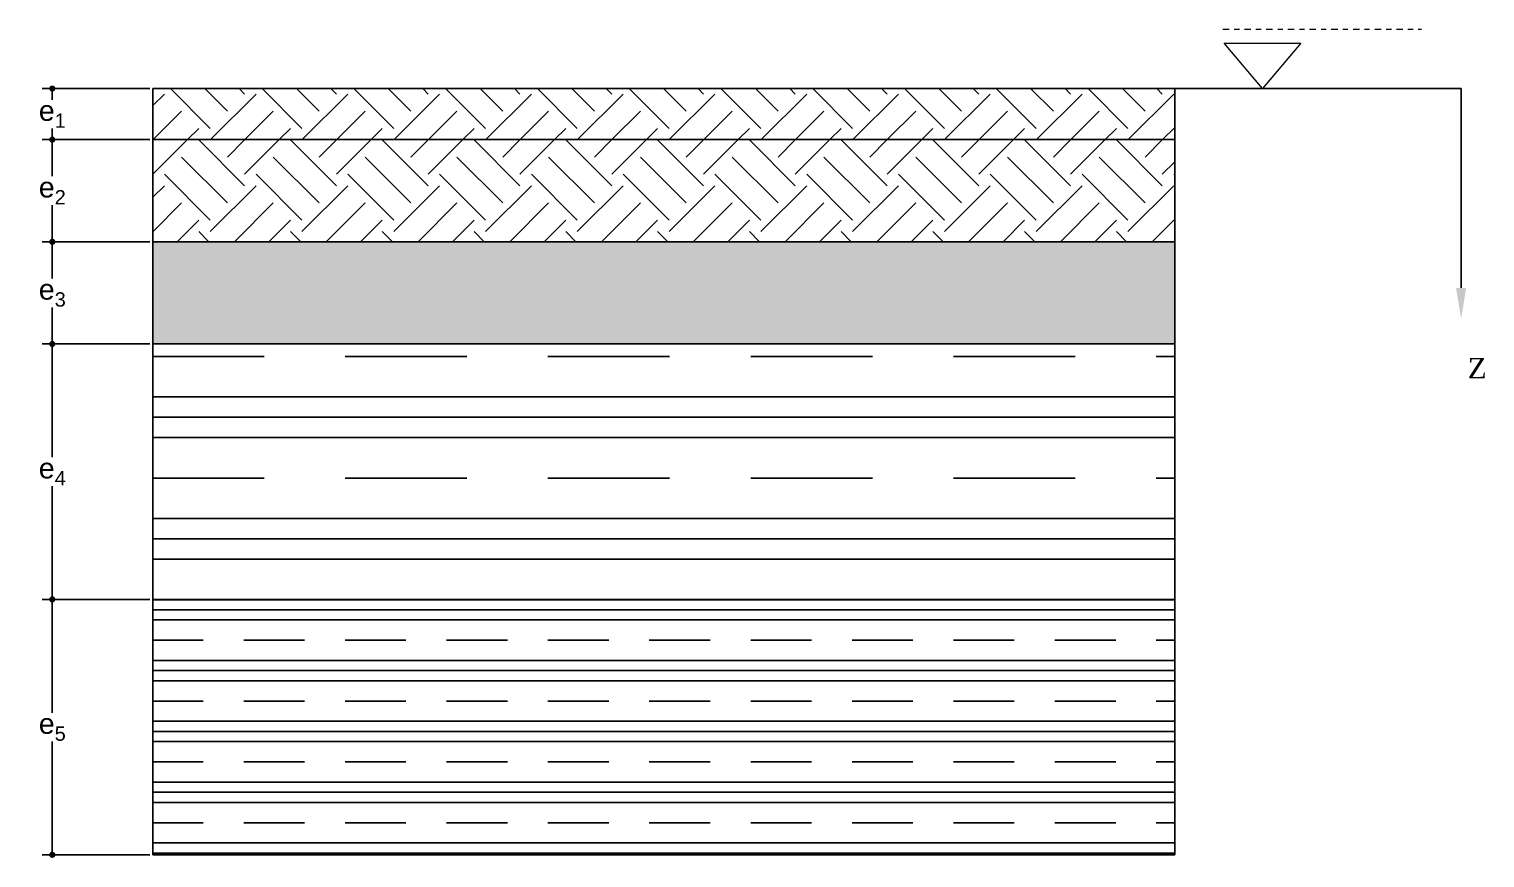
# Model space of a CAD drawing. Header units: metres. Extents: x 1491 to 3802, y 1670 to 4183.
# Drawn here: x 1831.35 to 1859.84, y 1958.68 to 1974.91 of the extents above; entities that cross this region are included whole.
import ezdxf

# ---------------------------------------------------------------- set-up
doc = ezdxf.new("R2010")
doc.units = ezdxf.units.M
doc.linetypes.add('CENTER', pattern=[2, 1.25, -0.25, 0.25, -0.25])
doc.layers.add('0E_TEX_INT', color=7, linetype='Continuous')
doc.layers.add('50_HS_Granular', color=8, linetype='Continuous')
doc.styles.add('Annota_RDC_sec', font='Times New Roman.ttf', dxfattribs={"height": 2})
doc.styles.add('Annotative', font='Arial.ttf')
doc.dimstyles.new('Annotative_RDC', dxfattribs={"dimscale": 0.15, "dimtxt": 2, "dimasz": 0.6, "dimexe": 1, "dimexo": 0.3, "dimgap": 0.4, "dimtad": 1, "dimtih": 1, "dimtoh": 1, "dimdec": 1, "dimzin": 1, "dimdsep": 46, "dimtxsty": 'Annotative', "dimblk": 'DOT', "dimblk1": 'DOT', "dimblk2": 'DOT', "dimcen": 0.01, "dimclrd": 191, "dimclre": 191, "dimclrt": 7, "dimadec": 0, "dimazin": 0, "dimtfac": 1, "dimtdec": 1, "dimtmove": 2, "dimatfit": 3, "dimldrblk": 'DOT', "dimfxl": 1, "dimtolj": 1, "dimtzin": 0, "dimarcsym": 0})

# ---------------------------------------------------------------- blocks, each defined once
blk = doc.blocks.new('_DOT')
at = {"color": 0, "linetype": 'Continuous'}
blk.add_line((-0.5, 0), (-1, 0), dxfattribs=at)
at = {"color": 0, "linetype": 'Continuous', "const_width": 0.5}
blk.add_lwpolyline([(-0.25, 0, 1), (0.25, 0, 1)], format="xyb", close=True, dxfattribs=at)
blk = doc.blocks.new('*D92')
at = {"layer": '0E_TEX_INT', "color": 191, "lineweight": -2, "transparency": 16777216}
for p, q in [((1833.709, 1973.744), (1831.601, 1973.744)), ((1831.801, 1973.624), (1831.801, 1973.526)), ((1831.801, 1972.864), (1831.801, 1972.961)), ((1833.709, 1972.744), (1831.601, 1972.744))]:
    blk.add_line(p, q, dxfattribs=at)
at = {"layer": 'Defpoints', "color": 0, "transparency": 16777216}
for p in [(1833.769, 1973.744), (1831.801, 1972.744), (1833.769, 1972.744)]:
    blk.add_point(p, dxfattribs=at)
at = {"layer": '0E_TEX_INT', "color": 191, "lineweight": -2, "transparency": 16777216, "xscale": 0.12, "yscale": 0.12, "zscale": 0.12}
for p, rotation in [((1831.801, 1973.744), 90), ((1831.801, 1972.744), 270)]:
    blk.add_blockref('_DOT', p, dxfattribs=dict(at, rotation=rotation))
at = {"layer": '0E_TEX_INT', "color": 7, "transparency": 16777216, "insert": (1831.801, 1973.244), "char_height": 0.4, "attachment_point": 5, "style": 'Annotative'}
blk.add_mtext('\\A1;e{\\H0.7x;\\S^ 1;}', dxfattribs=at)
blk = doc.blocks.new('*D93')
at = {"layer": '0E_TEX_INT', "color": 191, "lineweight": -2, "transparency": 16777216}
for p, q in [((1833.709, 1972.744), (1831.601, 1972.744)), ((1831.801, 1972.624), (1831.801, 1972.026)), ((1831.801, 1970.864), (1831.801, 1971.461)), ((1833.709, 1970.744), (1831.601, 1970.744))]:
    blk.add_line(p, q, dxfattribs=at)
at = {"layer": 'Defpoints', "color": 0, "transparency": 16777216}
for p in [(1833.769, 1972.744), (1831.801, 1970.744), (1833.769, 1970.744)]:
    blk.add_point(p, dxfattribs=at)
at = {"layer": '0E_TEX_INT', "color": 191, "lineweight": -2, "transparency": 16777216, "xscale": 0.12, "yscale": 0.12, "zscale": 0.12}
for p, rotation in [((1831.801, 1972.744), 90), ((1831.801, 1970.744), 270)]:
    blk.add_blockref('_DOT', p, dxfattribs=dict(at, rotation=rotation))
at = {"layer": '0E_TEX_INT', "color": 7, "transparency": 16777216, "insert": (1831.801, 1971.744), "char_height": 0.4, "attachment_point": 5, "style": 'Annotative'}
blk.add_mtext('\\A1;e{\\H0.7x;\\S^ 2;}', dxfattribs=at)
blk = doc.blocks.new('*D94')
at = {"layer": '0E_TEX_INT', "color": 191, "lineweight": -2, "transparency": 16777216}
for p, q in [((1833.709, 1970.744), (1831.601, 1970.744)), ((1831.801, 1970.624), (1831.801, 1970.026)), ((1831.801, 1968.864), (1831.801, 1969.461)), ((1833.709, 1968.744), (1831.601, 1968.744))]:
    blk.add_line(p, q, dxfattribs=at)
at = {"layer": 'Defpoints', "color": 0, "transparency": 16777216}
for p in [(1833.769, 1970.744), (1831.801, 1968.744), (1833.769, 1968.744)]:
    blk.add_point(p, dxfattribs=at)
at = {"layer": '0E_TEX_INT', "color": 191, "lineweight": -2, "transparency": 16777216, "xscale": 0.12, "yscale": 0.12, "zscale": 0.12}
for p, rotation in [((1831.801, 1970.744), 90), ((1831.801, 1968.744), 270)]:
    blk.add_blockref('_DOT', p, dxfattribs=dict(at, rotation=rotation))
at = {"layer": '0E_TEX_INT', "color": 7, "transparency": 16777216, "insert": (1831.801, 1969.744), "char_height": 0.4, "attachment_point": 5, "style": 'Annotative'}
blk.add_mtext('\\A1;e{\\H0.7x;\\S^ 3;}', dxfattribs=at)
blk = doc.blocks.new('*D95')
at = {"layer": '0E_TEX_INT', "color": 191, "lineweight": -2, "transparency": 16777216}
for p, q in [((1833.709, 1968.744), (1831.601, 1968.744)), ((1831.801, 1968.624), (1831.801, 1966.526)), ((1831.801, 1963.864), (1831.801, 1965.961)), ((1833.709, 1963.744), (1831.601, 1963.744))]:
    blk.add_line(p, q, dxfattribs=at)
at = {"layer": 'Defpoints', "color": 0, "transparency": 16777216}
for p in [(1833.769, 1968.744), (1831.801, 1963.744), (1833.769, 1963.744)]:
    blk.add_point(p, dxfattribs=at)
at = {"layer": '0E_TEX_INT', "color": 191, "lineweight": -2, "transparency": 16777216, "xscale": 0.12, "yscale": 0.12, "zscale": 0.12}
for p, rotation in [((1831.801, 1968.744), 90), ((1831.801, 1963.744), 270)]:
    blk.add_blockref('_DOT', p, dxfattribs=dict(at, rotation=rotation))
at = {"layer": '0E_TEX_INT', "color": 7, "transparency": 16777216, "insert": (1831.801, 1966.244), "char_height": 0.4, "attachment_point": 5, "style": 'Annotative'}
blk.add_mtext('\\A1;e{\\H0.7x;\\S^ 4;}', dxfattribs=at)
blk = doc.blocks.new('*D96')
at = {"layer": '0E_TEX_INT', "color": 191, "lineweight": -2, "transparency": 16777216}
for p, q in [((1833.709, 1963.744), (1831.601, 1963.744)), ((1831.801, 1963.624), (1831.801, 1961.526)), ((1831.801, 1958.864), (1831.801, 1960.961)), ((1833.709, 1958.744), (1831.601, 1958.744))]:
    blk.add_line(p, q, dxfattribs=at)
at = {"layer": 'Defpoints', "color": 0, "transparency": 16777216}
for p in [(1833.769, 1963.744), (1831.801, 1958.744), (1833.769, 1958.744)]:
    blk.add_point(p, dxfattribs=at)
at = {"layer": '0E_TEX_INT', "color": 191, "lineweight": -2, "transparency": 16777216, "xscale": 0.12, "yscale": 0.12, "zscale": 0.12}
for p, rotation in [((1831.801, 1963.744), 90), ((1831.801, 1958.744), 270)]:
    blk.add_blockref('_DOT', p, dxfattribs=dict(at, rotation=rotation))
at = {"layer": '0E_TEX_INT', "color": 7, "transparency": 16777216, "insert": (1831.801, 1961.244), "char_height": 0.4, "attachment_point": 5, "style": 'Annotative'}
blk.add_mtext('\\A1;e{\\H0.7x;\\S^ 5;}', dxfattribs=at)

msp = doc.modelspace()

# ---------------------------------------------------------------- hatches: boundary and pattern name
at = {"layer": '50_HS_Granular'}
h = msp.add_hatch(dxfattribs=at)
h.set_pattern_fill('EARTH', color=256, scale=0.2, angle=45)
h.paths.add_polyline_path([(1853.769, 1973.744), (1852.769, 1973.744), (1839.257, 1973.744), (1833.769, 1973.744), (1833.769, 1972.744), (1853.769, 1972.744)])
h = msp.add_hatch(dxfattribs=at)
h.set_pattern_fill('EARTH', color=256, scale=0.2, angle=45)
h.paths.add_polyline_path([(1853.769, 1972.744), (1833.769, 1972.744), (1833.769, 1970.744), (1853.769, 1970.744)])
h = msp.add_hatch(dxfattribs=at)
h.set_pattern_fill('AR-SAND', color=256)
h.paths.add_polyline_path([(1853.769, 1970.744), (1833.769, 1970.744), (1833.769, 1968.744), (1853.769, 1968.744)])
h = msp.add_hatch(dxfattribs=at)
h.set_pattern_fill('AR-SAND', color=256, scale=0.01)
h.paths.add_polyline_path([(1853.769, 1970.744), (1833.769, 1970.744), (1833.769, 1968.744), (1853.769, 1968.744)])
h = msp.add_hatch(dxfattribs=at)
h.set_pattern_fill('CLAY', color=256, scale=0.5)
h.paths.add_polyline_path([(1853.769, 1968.744), (1833.769, 1968.744), (1833.769, 1963.744), (1853.769, 1963.744)])
h = msp.add_hatch(dxfattribs=at)
h.set_pattern_fill('CLAY', color=256, scale=0.25)
h.paths.add_polyline_path([(1853.769, 1963.744), (1833.769, 1963.744), (1833.769, 1958.744), (1853.769, 1958.744)])

# ---------------------------------------------------------------- linework, layer by layer
msp.add_line((1853.769, 1973.744), (1859.375, 1973.744))
msp.add_line((1853.769, 1973.744), (1859.375, 1973.744))
at = {"linetype": 'CENTER', "lineweight": 0, "ltscale": 0.1}
msp.add_lwpolyline([(1854.709, 1974.908), (1858.598, 1974.908)], dxfattribs=at)
msp.add_lwpolyline([(1854.709, 1974.908), (1858.598, 1974.908)], dxfattribs=at)
at = {"lineweight": 0, "flags": 128}
msp.add_lwpolyline([(1854.737, 1974.631), (1856.237, 1974.631), (1855.487, 1973.744)], close=True, dxfattribs=at)
msp.add_lwpolyline([(1854.737, 1974.631), (1856.237, 1974.631), (1855.487, 1973.744)], close=True, dxfattribs=at)
at = {"layer": '0E_TEX_INT'}
for p, q in [((1833.769, 1973.744), (1853.769, 1973.744)), ((1833.769, 1972.744), (1853.769, 1972.744)), ((1833.769, 1970.744), (1853.769, 1970.744)), ((1833.769, 1968.744), (1853.769, 1968.744)), ((1833.769, 1963.744), (1853.769, 1963.744))]:
    msp.add_line(p, q, dxfattribs=at)
msp.add_lwpolyline([(1853.769, 1958.744), (1853.769, 1973.744), (1833.769, 1973.744), (1833.769, 1958.744)], close=True, dxfattribs=at)
at = {"layer": '0E_TEX_INT', "color": 191, "lineweight": -2}
msp.add_lwpolyline([(1859.375, 1969.841), (1859.375, 1973.744)], dxfattribs=at)
at = {"layer": '0E_TEX_INT', "color": 191}
msp.add_solid([(1859.475, 1969.841), (1859.375, 1969.241), (1859.275, 1969.841)], dxfattribs=at)

# ---------------------------------------------------------------- texts
at = {"layer": '0E_TEX_INT', "insert": (1859.504, 1968.472), "char_height": 0.4, "width": 1.20391, "attachment_point": 1, "style": 'Annota_RDC_sec'}
msp.add_mtext('Z', dxfattribs=at)

# ---------------------------------------------------------------- dimensions: what is measured, and where the dimension line sits
at = {"layer": '0E_TEX_INT'}
for base, p1, p2, text, picture, middle in [((1831.801, 1972.744), (1833.769, 1973.744), (1833.769, 1972.744), 'e{\\H0.7x;\\S^ 1;}', '*D92', (1831.801, 1973.244)), ((1831.801, 1970.744), (1833.769, 1972.744), (1833.769, 1970.744), 'e{\\H0.7x;\\S^ 2;}', '*D93', (1831.801, 1971.744)), ((1831.801, 1968.744), (1833.769, 1970.744), (1833.769, 1968.744), 'e{\\H0.7x;\\S^ 3;}', '*D94', (1831.801, 1969.744)), ((1831.801, 1963.744), (1833.769, 1968.744), (1833.769, 1963.744), 'e{\\H0.7x;\\S^ 4;}', '*D95', (1831.801, 1966.244)), ((1831.801, 1958.744), (1833.769, 1963.744), (1833.769, 1958.744), 'e{\\H0.7x;\\S^ 5;}', '*D96', (1831.801, 1961.244))]:
    dim = msp.add_linear_dim(base=base, p1=p1, p2=p2, angle=90, text=text, dimstyle='Annotative_RDC', dxfattribs=at)
    dim.commit()
    dim.dimension.update_dxf_attribs({"geometry": picture, "text_midpoint": middle})

doc.saveas('drawing.dxf')
